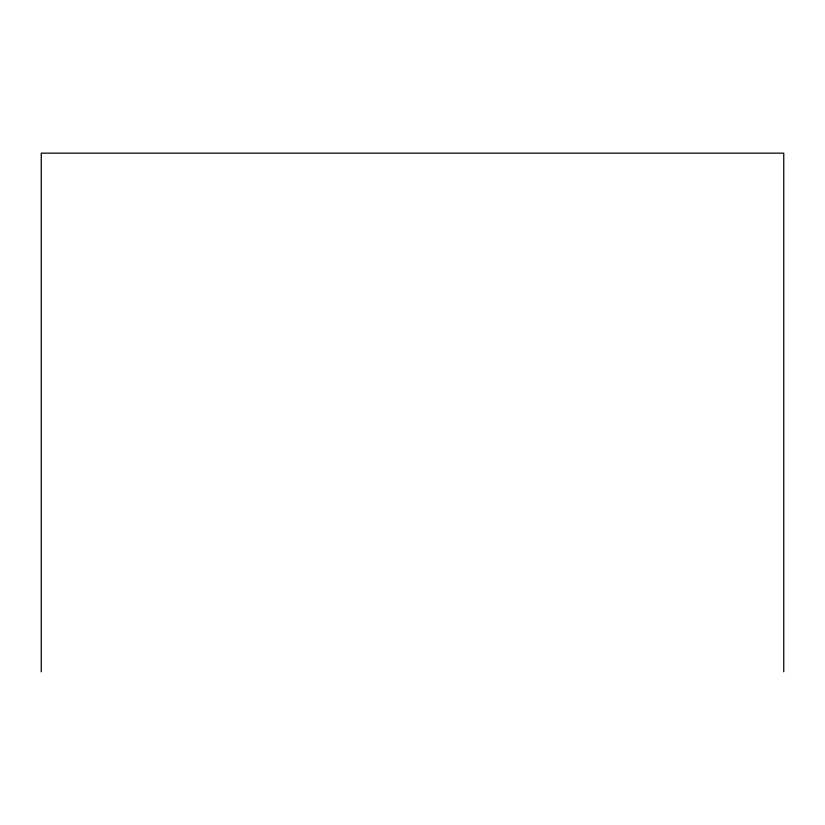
<?xml version="1.0" encoding="UTF-8"?>
<svg xmlns="http://www.w3.org/2000/svg" width="825" height="825" viewBox="0 0 825 825"><rect width="100%" height="100%" fill="white"/><g stroke="black" fill="none" stroke-linecap="round" stroke-linejoin="round"><path stroke-width="1.24" d="M783.75 671.839L783.75 153.161L41.25 153.161L41.25 671.839"/></g></svg>
